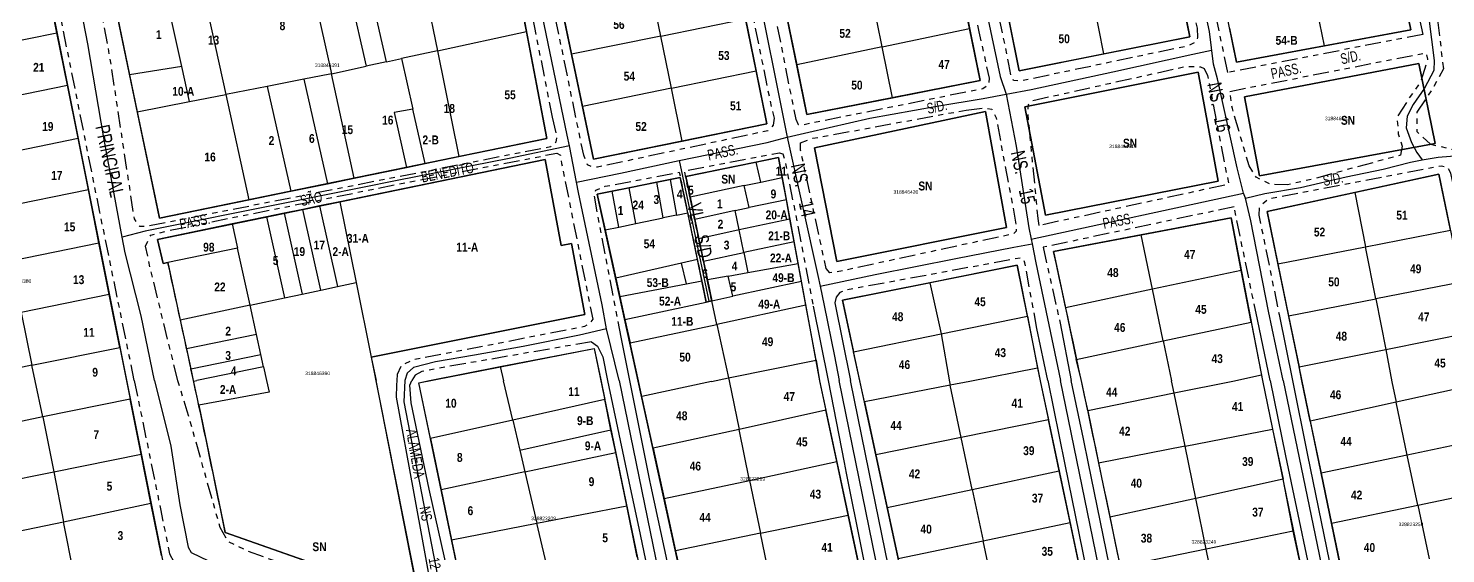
# Model space of a CAD drawing. Extents: x 205316 to 208372, y 4848714 to 4853250.
# Drawn here: x 206310.3 to 206710, y 4852518.7 to 4852666.8 of the extents above; entities that cross this region are included whole.
import ezdxf
from ezdxf.enums import TextEntityAlignment as Align

# ---------------------------------------------------------------- set-up
doc = ezdxf.new("R2010")
doc.units = 0
doc.header["$LTSCALE"] = 1.5
doc.header["$MEASUREMENT"] = 0
doc.linetypes.add('TRACO_25', pattern=[8, 3, -1, 1, -1, 1, -1])
for name, color, linetype in [('CD-MALHA-LOTES', 40, 'CONTINUOUS'), ('CD_TXT_QUADRA', 7, 'CONTINUOUS'), ('RU-QUADRAS', 6, 'CONTINUOUS'), ('SV-EIXO-RUA-N-PAV', 6, 'CONTINUOUS'), ('SV-EIXO-RUA-PAV', 20, 'CONTINUOUS'), ('SV-RUA-NAO-PAV-S-GUIA-C-GUIA', 7, 'CONTINUOUS'), ('SV-RUA-PAVIM-S-GUIA-C-GUIA', 7, 'CONTINUOUS'), ('SV-TXT-RUA-N-PAV-S-GUIA-C-GUIA', 7, 'CONTINUOUS'), ('SV-TXT-RUA-PAV-S-GUIA-C-GUIA', 7, 'CONTINUOUS'), ('Th_NmrPort', 7, 'CONTINUOUS')]:
    doc.layers.add(name, color=color, linetype=linetype)
doc.styles.add('3188-46-2D_TXT$0$Standard', font='arial.ttf')
doc.styles.add('ARIAL', font='arial.ttf')
doc.styles.add('ROMANS', font='arial.ttf', dxfattribs={"height": 0.2})
doc.styles.get("Standard").update_dxf_attribs({"font": 'swisscbo.ttf'})

msp = doc.modelspace()

# ---------------------------------------------------------------- linework, layer by layer
at = {"layer": 'CD-MALHA-LOTES', "linetype": 'Continuous'}
for p, q in [((206450.77, 4852665.94), (206444.75, 4852697.59)), ((206411.37, 4852657.37), (206403.96, 4852690.01)), ((206419.09, 4852692.82), (206425.67, 4852660.48)), ((206388.54, 4852687.15), (206395.79, 4852653.97)), ((206398.12, 4852688.93), (206405.57, 4852656.1)), ((206358.72, 4852681.61), (206366.03, 4852648.16)), ((206575.74, 4852666.8), (206572.73, 4852681.72)), ((206637.88, 4852664.44), (206634.4, 4852681.82)), ((206318.41, 4852665.58), (206315.53, 4852680.01)), ((206353.57, 4852656.01), (206348.36, 4852679.68)), ((206488.66, 4852664.65), (206485.66, 4852679.32)), ((206334.06, 4852677.03), (206338.9, 4852653.69)), ((206460.46, 4852674), (206463.49, 4852659.56)), ((206551.12, 4852661.61), (206548.14, 4852676.54)), ((206613.66, 4852659.59), (206610.77, 4852673.92)), ((206700.17, 4852666.37), (206698.2, 4852675.94)), ((206488.66, 4852664.65), (206512.59, 4852669.49)), ((206515.55, 4852654.85), (206512.59, 4852669.49)), ((206523.98, 4852671.45), (206527.03, 4852656.54)), ((206586.86, 4852669.29), (206589.76, 4852654.8)), ((206675.87, 4852661.85), (206673.9, 4852671.43)), ((206293.38, 4852660.47), (206318.41, 4852665.58)), ((206321.37, 4852650.77), (206318.41, 4852665.58)), ((206425.67, 4852660.48), (206450.77, 4852665.94)), ((206456.51, 4852635.74), (206450.77, 4852665.94)), ((206551.12, 4852661.61), (206575.74, 4852666.8)), ((206578.72, 4852652.08), (206575.74, 4852666.8)), ((206649.1, 4852666.82), (206651.05, 4852657.24)), ((206675.87, 4852661.85), (206700.17, 4852666.37)), ((206488.66, 4852664.65), (206463.49, 4852659.56)), ((206491.66, 4852649.93), (206488.66, 4852664.65)), ((206551.12, 4852661.61), (206527.03, 4852656.54)), ((206554, 4852647.21), (206551.12, 4852661.61)), ((206613.66, 4852659.59), (206637.88, 4852664.44)), ((206651.05, 4852657.24), (206675.87, 4852661.85)), ((206411.37, 4852657.37), (206405.57, 4852656.1)), ((206411.37, 4852657.37), (206415.53, 4852658.27)), ((206425.67, 4852660.48), (206415.53, 4852658.27)), ((206415.53, 4852658.27), (206418.76, 4852644.03)), ((206425.67, 4852660.48), (206431.74, 4852630.64)), ((206463.49, 4852659.56), (206466.59, 4852644.76)), ((206589.76, 4852654.8), (206613.66, 4852659.59)), ((206353.57, 4852656.01), (206338.9, 4852653.69)), ((206338.9, 4852653.69), (206341.06, 4852643.3)), ((206355.74, 4852646.16), (206353.57, 4852656.01)), ((206395.35, 4852653.88), (206387.98, 4852652.44)), ((206395.79, 4852653.97), (206395.35, 4852653.88)), ((206395.79, 4852653.97), (206405.57, 4852656.1)), ((206402.21, 4852624.55), (206395.79, 4852653.97)), ((206491.66, 4852649.93), (206515.55, 4852654.85)), ((206518.58, 4852639.85), (206515.55, 4852654.85)), ((206527.03, 4852656.54), (206529.9, 4852642.47)), ((206640.22, 4852654.41), (206591.31, 4852644.71)), ((206645.89, 4852623.67), (206640.22, 4852654.41)), ((206702.45, 4852656.86), (206653.28, 4852647.47)), ((206707.1, 4852634.36), (206702.45, 4852656.86)), ((206296.38, 4852645.66), (206321.37, 4852650.77)), ((206324.35, 4852635.79), (206321.37, 4852650.77)), ((206377.66, 4852650.43), (206366.03, 4852648.16)), ((206387.98, 4852652.44), (206377.66, 4852650.43)), ((206377.66, 4852650.43), (206384.37, 4852620.87)), ((206387.98, 4852652.44), (206394.66, 4852623)), ((206491.66, 4852649.93), (206466.59, 4852644.76)), ((206494.7, 4852635.01), (206491.66, 4852649.93)), ((206554, 4852647.21), (206578.72, 4852652.08)), ((206341.06, 4852643.3), (206355.74, 4852646.16)), ((206355.74, 4852646.16), (206366.03, 4852648.16)), ((206366.03, 4852648.16), (206372.52, 4852618.43)), ((206529.9, 4852642.47), (206554, 4852647.21)), ((206653.28, 4852647.47), (206657.52, 4852625.17)), ((206341.06, 4852643.3), (206347.3, 4852613.24)), ((206418.76, 4852644.03), (206413.46, 4852643.06)), ((206413.46, 4852643.06), (206416.97, 4852627.59)), ((206422.25, 4852628.68), (206418.76, 4852644.03)), ((206466.59, 4852644.76), (206469.7, 4852629.95)), ((206591.31, 4852644.71), (206597.21, 4852614.16)), ((206494.7, 4852635.01), (206518.58, 4852639.85)), ((206299.41, 4852630.7), (206324.35, 4852635.79)), ((206327.25, 4852621.29), (206324.35, 4852635.79)), ((206431.74, 4852630.64), (206456.51, 4852635.74)), ((206469.7, 4852629.95), (206494.7, 4852635.01)), ((206657.52, 4852625.17), (206707.1, 4852634.36)), ((206456.1, 4852629.86), (206398.16, 4852617.91)), ((206422.25, 4852628.68), (206431.74, 4852630.64)), ((206460.59, 4852605.6), (206456.1, 4852629.86)), ((206521.9, 4852630.36), (206515.61, 4852629.09)), ((206522.94, 4852624.73), (206521.9, 4852630.36)), ((206532, 4852633.11), (206538.33, 4852601.02)), ((206402.21, 4852624.55), (206416.97, 4852627.59)), ((206416.97, 4852627.59), (206422.25, 4852628.68)), ((206515.61, 4852629.09), (206495.72, 4852625.07)), ((206516.89, 4852623.44), (206515.61, 4852629.09)), ((206708.09, 4852625.68), (206684.37, 4852620.54)), ((206711.39, 4852609.85), (206708.09, 4852625.68)), ((206327.25, 4852621.29), (206302.34, 4852616.2)), ((206330.23, 4852606.34), (206327.25, 4852621.29)), ((206384.37, 4852620.87), (206394.66, 4852623)), ((206394.66, 4852623), (206402.21, 4852624.55)), ((206479.77, 4852621.84), (206474.98, 4852620.87)), ((206487.52, 4852623.41), (206479.77, 4852621.84)), ((206481.61, 4852611.73), (206479.77, 4852621.84)), ((206491.32, 4852624.18), (206487.52, 4852623.41)), ((206489.35, 4852613.33), (206487.52, 4852623.41)), ((206494.19, 4852624.76), (206491.32, 4852624.18)), ((206491.32, 4852624.18), (206493.15, 4852614.11)), ((206496.27, 4852614.76), (206494.19, 4852624.76)), ((206495.72, 4852625.07), (206496.95, 4852619.18)), ((206512.24, 4852622.45), (206496.95, 4852619.18)), ((206512.24, 4852622.45), (206516.89, 4852623.44)), ((206513.65, 4852616.24), (206512.24, 4852622.45)), ((206516.89, 4852623.44), (206522.94, 4852624.73)), ((206524.1, 4852618.47), (206522.94, 4852624.73)), ((206597.21, 4852614.16), (206645.89, 4852623.67)), ((206347.3, 4852613.24), (206372.52, 4852618.43)), ((206372.52, 4852618.43), (206384.37, 4852620.87)), ((206398.16, 4852617.91), (206392.42, 4852616.72)), ((206398.16, 4852617.91), (206402.77, 4852595.13)), ((206474.98, 4852620.87), (206470.78, 4852620.02)), ((206470.78, 4852620.02), (206472.99, 4852609.95)), ((206476.82, 4852610.74), (206474.98, 4852620.87)), ((206496.95, 4852619.18), (206498.25, 4852612.94)), ((206524.1, 4852618.47), (206513.65, 4852616.24)), ((206525.11, 4852612.99), (206524.1, 4852618.47)), ((206684.37, 4852620.54), (206659.66, 4852615.18)), ((206684.37, 4852620.54), (206687.41, 4852605.21)), ((206377.5, 4852613.65), (206367.85, 4852611.65)), ((206382.48, 4852614.67), (206377.5, 4852613.65)), ((206377.5, 4852613.65), (206382.56, 4852590.8)), ((206387.75, 4852615.76), (206382.48, 4852614.67)), ((206382.48, 4852614.67), (206387.54, 4852591.86)), ((206392.42, 4852616.72), (206387.75, 4852615.76)), ((206392.8, 4852592.99), (206387.75, 4852615.76)), ((206392.42, 4852616.72), (206397.47, 4852593.99)), ((206481.61, 4852611.73), (206489.35, 4852613.33)), ((206493.15, 4852614.11), (206489.35, 4852613.33)), ((206493.15, 4852614.11), (206496.27, 4852614.76)), ((206499.01, 4852601.57), (206496.27, 4852614.76)), ((206509.69, 4852615.39), (206498.25, 4852612.94)), ((206509.69, 4852615.39), (206513.65, 4852616.24)), ((206510.81, 4852609.94), (206509.69, 4852615.39)), ((206649.55, 4852613.4), (206624.13, 4852608.58)), ((206652.39, 4852598.56), (206649.55, 4852613.4)), ((206659.66, 4852615.18), (206662.7, 4852600.42)), ((206367.85, 4852611.65), (206346.74, 4852607.3)), ((206367.85, 4852611.65), (206369.34, 4852604.79)), ((206472.99, 4852609.95), (206476.82, 4852610.74)), ((206472.99, 4852609.95), (206475.97, 4852596.38)), ((206476.82, 4852610.74), (206481.61, 4852611.73)), ((206498.25, 4852612.94), (206499.39, 4852607.49)), ((206510.81, 4852609.94), (206499.39, 4852607.49)), ((206525.11, 4852612.99), (206510.81, 4852609.94)), ((206512.11, 4852603.56), (206510.81, 4852609.94)), ((206526.29, 4852606.59), (206525.11, 4852612.99)), ((206687.41, 4852605.21), (206711.39, 4852609.85)), ((206305.37, 4852601.26), (206330.23, 4852606.34)), ((206333.15, 4852591.7), (206330.23, 4852606.34)), ((206346.74, 4852607.3), (206348.31, 4852600.48)), ((206463.53, 4852606.11), (206460.59, 4852605.6)), ((206467.28, 4852586.07), (206463.53, 4852606.11)), ((206499.39, 4852607.49), (206500.72, 4852601.12)), ((206526.29, 4852606.59), (206512.11, 4852603.56)), ((206527.43, 4852600.47), (206526.29, 4852606.59)), ((206624.13, 4852608.58), (206599.44, 4852603.89)), ((206627.3, 4852593.21), (206624.13, 4852608.58)), ((206662.7, 4852600.42), (206687.41, 4852605.21)), ((206690.33, 4852590.53), (206687.41, 4852605.21)), ((206369.34, 4852604.79), (206349.66, 4852600.76)), ((206372.85, 4852588.71), (206369.34, 4852604.79)), ((206499.01, 4852601.57), (206494.49, 4852600.56)), ((206500.24, 4852595.62), (206499.01, 4852601.57)), ((206500.72, 4852601.12), (206512.11, 4852603.56)), ((206512.11, 4852603.56), (206513.26, 4852597.95)), ((206599.44, 4852603.89), (206602.77, 4852587.98)), ((206348.31, 4852600.48), (206349.66, 4852600.76)), ((206349.66, 4852600.76), (206353.18, 4852584.5)), ((206494.49, 4852600.56), (206475.97, 4852596.38)), ((206495.89, 4852594.78), (206494.49, 4852600.56)), ((206500.72, 4852601.12), (206501.81, 4852595.91)), ((206507.66, 4852596.95), (206513.26, 4852597.95)), ((206513.26, 4852597.95), (206527.43, 4852600.47)), ((206528.37, 4852595.39), (206527.43, 4852600.47)), ((206589.19, 4852599.98), (206564.56, 4852595.08)), ((206592.11, 4852585.67), (206589.19, 4852599.98)), ((206652.39, 4852598.56), (206627.3, 4852593.21)), ((206655.19, 4852583.95), (206652.39, 4852598.56)), ((206662.7, 4852600.42), (206665.72, 4852585.77)), ((206392.8, 4852592.99), (206397.47, 4852593.99)), ((206397.47, 4852593.99), (206402.77, 4852595.13)), ((206402.77, 4852595.13), (206407.05, 4852574.04)), ((206475.97, 4852596.38), (206477.12, 4852591.16)), ((206477.12, 4852591.16), (206495.89, 4852594.78)), ((206495.89, 4852594.78), (206500.24, 4852595.62)), ((206501.49, 4852589.6), (206500.24, 4852595.62)), ((206507.66, 4852596.95), (206501.81, 4852595.91)), ((206501.81, 4852595.91), (206503.06, 4852589.94)), ((206509.04, 4852591.23), (206507.66, 4852596.95)), ((206528.37, 4852595.39), (206509.04, 4852591.23)), ((206529.59, 4852588.75), (206528.37, 4852595.39)), ((206564.56, 4852595.08), (206539.92, 4852590.17)), ((206564.56, 4852595.08), (206567.72, 4852580.65)), ((206627.3, 4852593.21), (206602.77, 4852587.98)), ((206630.31, 4852578.65), (206627.3, 4852593.21)), ((206714.44, 4852595.2), (206690.33, 4852590.53)), ((206333.15, 4852591.7), (206308.33, 4852586.63)), ((206336.12, 4852576.83), (206333.15, 4852591.7)), ((206372.85, 4852588.71), (206382.56, 4852590.8)), ((206382.56, 4852590.8), (206387.54, 4852591.86)), ((206387.54, 4852591.86), (206392.8, 4852592.99)), ((206477.12, 4852591.16), (206478.55, 4852584.66)), ((206478.55, 4852584.66), (206501.49, 4852589.6)), ((206503.06, 4852589.94), (206501.49, 4852589.6)), ((206503.06, 4852589.94), (206509.04, 4852591.23)), ((206504.44, 4852583.33), (206503.06, 4852589.94)), ((206539.92, 4852590.17), (206543.06, 4852575.58)), ((206665.72, 4852585.77), (206690.33, 4852590.53)), ((206690.33, 4852590.53), (206693.17, 4852576.26)), ((206308.33, 4852586.63), (206311.35, 4852571.77)), ((206372.85, 4852588.71), (206353.18, 4852584.5)), ((206374.65, 4852580.47), (206372.85, 4852588.71)), ((206407.05, 4852574.04), (206467.28, 4852586.07)), ((206529.59, 4852588.75), (206504.44, 4852583.33)), ((206532.46, 4852573.27), (206529.59, 4852588.75)), ((206567.72, 4852580.65), (206592.11, 4852585.67)), ((206592.11, 4852585.67), (206594.95, 4852571.01)), ((206602.77, 4852587.98), (206605.81, 4852573.42)), ((206665.72, 4852585.77), (206668.69, 4852571.31)), ((206353.18, 4852584.5), (206354.93, 4852576.43)), ((206478.55, 4852584.66), (206480, 4852578.07)), ((206480, 4852578.07), (206504.44, 4852583.33)), ((206504.44, 4852583.33), (206507.75, 4852568.23)), ((206630.31, 4852578.65), (206655.19, 4852583.95)), ((206655.19, 4852583.95), (206658.06, 4852568.97)), ((206374.65, 4852580.47), (206354.93, 4852576.43)), ((206375.89, 4852574.8), (206374.65, 4852580.47)), ((206482.39, 4852567.44), (206480, 4852578.07)), ((206543.06, 4852575.58), (206567.72, 4852580.65)), ((206567.72, 4852580.65), (206570.08, 4852567.07)), ((206605.81, 4852573.42), (206630.31, 4852578.65)), ((206630.31, 4852578.65), (206632.72, 4852567.4)), ((206693.17, 4852576.26), (206717.37, 4852581.15)), ((206311.35, 4852571.77), (206336.12, 4852576.83)), ((206336.12, 4852576.83), (206337.91, 4852567.86)), ((206354.93, 4852576.43), (206356.18, 4852570.76)), ((206356.18, 4852570.76), (206375.89, 4852574.8)), ((206376.64, 4852571.36), (206375.89, 4852574.8)), ((206407.05, 4852574.04), (206408.37, 4852567.52)), ((206443.35, 4852571.4), (206469.86, 4852576.56)), ((206469.86, 4852576.56), (206471.73, 4852567.66)), ((206507.75, 4852568.23), (206532.46, 4852573.27)), ((206532.46, 4852573.27), (206533.42, 4852567.43)), ((206544.82, 4852567.4), (206543.06, 4852575.58)), ((206607.31, 4852567.38), (206605.81, 4852573.42)), ((206668.69, 4852571.31), (206693.17, 4852576.26)), ((206693.17, 4852576.26), (206694.86, 4852567.07)), ((206311.35, 4852571.77), (206286.92, 4852566.7)), ((206312.23, 4852567.4), (206311.35, 4852571.77)), ((206356.99, 4852567.14), (206356.18, 4852570.76)), ((206376.64, 4852571.36), (206357.89, 4852567.52)), ((206376.64, 4852571.36), (206377.48, 4852567.52)), ((206423.42, 4852567.52), (206443.35, 4852571.4)), ((206443.35, 4852571.4), (206444.35, 4852567.4)), ((206594.95, 4852571.01), (206575.81, 4852567.24)), ((206594.95, 4852571.01), (206595.67, 4852567.4)), ((206669.48, 4852567.41), (206668.69, 4852571.31)), ((206314.37, 4852557.2), (206312.23, 4852567.4)), ((206337.91, 4852567.86), (206339.03, 4852562.24)), ((206356.96, 4852567.3), (206357.89, 4852567.52)), ((206356.99, 4852567.14), (206356.96, 4852567.3)), ((206358.37, 4852560.52), (206356.99, 4852567.14)), ((206377.48, 4852567.52), (206378.28, 4852564.24)), ((206420.62, 4852505.38), (206408.37, 4852567.52)), ((206420.47, 4852566.87), (206423.42, 4852567.52)), ((206423.73, 4852551.15), (206420.47, 4852566.87)), ((206446.94, 4852556.32), (206444.35, 4852567.4)), ((206471.73, 4852567.66), (206472.88, 4852562.1)), ((206502.94, 4852567.24), (206507.75, 4852568.23)), ((206507.75, 4852568.23), (206507.93, 4852567.4)), ((206507.93, 4852567.4), (206510.76, 4852553.71)), ((206533.42, 4852567.43), (206535.2, 4852559.1)), ((206546.1, 4852561.48), (206544.82, 4852567.4)), ((206570.27, 4852566.17), (206546.1, 4852561.48)), ((206570.08, 4852567.07), (206570.27, 4852566.17)), ((206575.81, 4852567.24), (206570.27, 4852566.17)), ((206573.4, 4852551.43), (206570.27, 4852566.17)), ((206595.67, 4852567.4), (206597.99, 4852556.4)), ((206609.08, 4852558.92), (206607.31, 4852567.38)), ((206633.45, 4852563.88), (206632.72, 4852567.4)), ((206649.98, 4852567.24), (206633.45, 4852563.88)), ((206658.06, 4852568.97), (206649.98, 4852567.24)), ((206658.06, 4852568.97), (206658.34, 4852567.52)), ((206658.34, 4852567.52), (206661.16, 4852553.74)), ((206671.84, 4852556.04), (206669.48, 4852567.41)), ((206694.86, 4852567.07), (206696.06, 4852561.36)), ((206720.28, 4852566.67), (206696.06, 4852561.36)), ((206339.03, 4852562.24), (206314.37, 4852557.2)), ((206342.13, 4852546.75), (206339.03, 4852562.24)), ((206378.28, 4852564.24), (206358.37, 4852560.52)), ((206472.88, 4852562.1), (206446.94, 4852556.32)), ((206474.63, 4852553.62), (206472.88, 4852562.1)), ((206486.55, 4852548.38), (206483.36, 4852563)), ((206546.1, 4852561.48), (206549.32, 4852546.56)), ((206633.45, 4852563.88), (206609.08, 4852558.92)), ((206636.53, 4852548.93), (206633.45, 4852563.88)), ((206696.06, 4852561.36), (206671.84, 4852556.04)), ((206699.21, 4852546.45), (206696.06, 4852561.36)), ((206358.37, 4852560.52), (206365.85, 4852524.66)), ((206535.2, 4852559.1), (206510.76, 4852553.71)), ((206538.31, 4852544.6), (206535.2, 4852559.1)), ((206609.08, 4852558.92), (206612.15, 4852544.16)), ((206314.37, 4852557.2), (206289.81, 4852551.98)), ((206314.37, 4852557.2), (206317.51, 4852541.7)), ((206446.94, 4852556.32), (206423.73, 4852551.15)), ((206446.94, 4852556.32), (206448.93, 4852547.8)), ((206448.93, 4852547.8), (206474.63, 4852553.62)), ((206475.96, 4852547.18), (206474.63, 4852553.62)), ((206510.76, 4852553.71), (206486.55, 4852548.38)), ((206513.73, 4852539.33), (206510.76, 4852553.71)), ((206597.99, 4852556.4), (206573.4, 4852551.43)), ((206601.02, 4852542.06), (206597.99, 4852556.4)), ((206636.53, 4852548.93), (206661.16, 4852553.74)), ((206661.16, 4852553.74), (206664.17, 4852539.64)), ((206671.84, 4852556.04), (206674.88, 4852541.33)), ((206423.73, 4852551.15), (206426.74, 4852536.69)), ((206573.4, 4852551.43), (206549.32, 4852546.56)), ((206576.5, 4852536.79), (206573.4, 4852551.43)), ((206723.53, 4852551.57), (206699.21, 4852546.45)), ((206317.51, 4852541.7), (206342.13, 4852546.75)), ((206344.86, 4852532.86), (206342.13, 4852546.75)), ((206448.93, 4852547.8), (206450.35, 4852541.72)), ((206450.35, 4852541.72), (206475.96, 4852547.18)), ((206479.06, 4852532.18), (206475.96, 4852547.18)), ((206486.55, 4852548.38), (206489.65, 4852534.17)), ((206549.32, 4852546.56), (206552.55, 4852531.64)), ((206636.53, 4852548.93), (206612.15, 4852544.16)), ((206639.57, 4852534.23), (206636.53, 4852548.93)), ((206699.21, 4852546.45), (206674.88, 4852541.33)), ((206702.18, 4852532.32), (206699.21, 4852546.45)), ((206292.79, 4852536.81), (206317.51, 4852541.7)), ((206317.51, 4852541.7), (206320.28, 4852527.63)), ((206450.35, 4852541.72), (206426.74, 4852536.69)), ((206450.35, 4852541.72), (206453.74, 4852527.22)), ((206513.73, 4852539.33), (206538.31, 4852544.6)), ((206541.53, 4852529.55), (206538.31, 4852544.6)), ((206576.5, 4852536.79), (206601.02, 4852542.06)), ((206604.1, 4852527.43), (206601.02, 4852542.06)), ((206612.15, 4852544.16), (206615.34, 4852528.9)), ((206674.88, 4852541.33), (206677.8, 4852527.23)), ((206489.65, 4852534.17), (206513.73, 4852539.33)), ((206513.73, 4852539.33), (206516.81, 4852524.4)), ((206664.17, 4852539.64), (206639.57, 4852534.23)), ((206667.01, 4852525.01), (206664.17, 4852539.64)), ((206702.18, 4852532.32), (206726.57, 4852537.42)), ((206426.74, 4852536.69), (206429.68, 4852522.51)), ((206489.65, 4852534.17), (206492.87, 4852519.42)), ((206552.55, 4852531.64), (206576.5, 4852536.79)), ((206576.5, 4852536.79), (206579.58, 4852522.31)), ((206639.57, 4852534.23), (206615.34, 4852528.9)), ((206642.52, 4852519.91), (206639.57, 4852534.23)), ((206320.28, 4852527.63), (206344.86, 4852532.86)), ((206347.84, 4852518.12), (206344.86, 4852532.86)), ((206453.74, 4852527.22), (206479.06, 4852532.18)), ((206482.05, 4852517.7), (206479.06, 4852532.18)), ((206516.81, 4852524.4), (206541.53, 4852529.55)), ((206544.66, 4852514.9), (206541.53, 4852529.55)), ((206552.55, 4852531.64), (206555.65, 4852517.3)), ((206677.8, 4852527.23), (206702.18, 4852532.32)), ((206702.18, 4852532.32), (206705.38, 4852517.18)), ((206295.62, 4852522.55), (206320.28, 4852527.63)), ((206323.17, 4852512.98), (206320.28, 4852527.63)), ((206429.68, 4852522.51), (206453.74, 4852527.22)), ((206457.17, 4852512.53), (206453.74, 4852527.22)), ((206579.58, 4852522.31), (206604.1, 4852527.43)), ((206607.22, 4852512.66), (206604.1, 4852527.43)), ((206615.34, 4852528.9), (206618.26, 4852514.9)), ((206677.8, 4852527.23), (206680.98, 4852511.89)), ((206365.85, 4852524.66), (206420.62, 4852505.38)), ((206429.68, 4852522.51), (206432.81, 4852507.46)), ((206516.81, 4852524.4), (206492.87, 4852519.42)), ((206519.88, 4852509.56), (206516.81, 4852524.4)), ((206555.65, 4852517.3), (206579.58, 4852522.31)), ((206582.72, 4852507.5), (206579.58, 4852522.31)), ((206667.01, 4852525.01), (206642.52, 4852519.91)), ((206670.17, 4852510.36), (206667.01, 4852525.01)), ((206492.87, 4852519.42), (206496.14, 4852504.44)), ((206642.52, 4852519.91), (206618.26, 4852514.9)), ((206645.5, 4852505.48), (206642.52, 4852519.91))]:
    msp.add_line(p, q, dxfattribs=at)
at = {"layer": 'CD-MALHA-LOTES', "linetype": 'Continuous', "flags": 128}
for points in [[(206538.33, 4852601.02), (206586.18, 4852610.62), (206580.23, 4852643.32), (206532, 4852633.11)], [(206483.36, 4852563), (206482.39, 4852567.44)], [(206502.94, 4852567.24), (206483.36, 4852563)]]:
    msp.add_lwpolyline(points, dxfattribs=at)
at = {"layer": 'RU-QUADRAS', "linetype": 'Continuous'}
for points in [[(206613.2, 4852843.1), (206661.69, 4852853.09), (206700.17, 4852666.37), (206651.05, 4852657.24)], [(206554.17, 4852832.36), (206602.29, 4852842), (206637.88, 4852664.44), (206589.76, 4852654.8)], [(206493.71, 4852819.61), (206542.88, 4852829.41), (206578.72, 4852652.08), (206529.9, 4852642.47)], [(206432.72, 4852806.28), (206482.88, 4852816.53), (206518.58, 4852639.85), (206469.7, 4852629.95)], [(206256.6, 4852717.39), (206305.97, 4852727.93), (206352.83, 4852493.28), (206354.74, 4852483.07), (206360.38, 4852455.44), (206310.31, 4852450.65), (206303.7, 4852483.56), (206295.62, 4852522.55), (206286.72, 4852567.7)], [(206334.06, 4852677.03), (206444.75, 4852697.59), (206456.51, 4852635.74), (206347.3, 4852613.24)], [(206591.31, 4852644.71), (206640.22, 4852654.41), (206645.89, 4852623.67), (206597.21, 4852614.16)], [(206653.28, 4852647.47), (206702.45, 4852656.86), (206707.1, 4852634.36), (206657.52, 4852625.17)], [(206532, 4852633.11), (206580.23, 4852643.32), (206586.18, 4852610.62), (206538.33, 4852601.02)], [(206470.78, 4852620.02), (206494.19, 4852624.76), (206501.49, 4852589.6), (206503.05, 4852589.94), (206495.72, 4852625.07), (206521.9, 4852630.36), (206533.42, 4852567.43), (206557.45, 4852455.15), (206502.62, 4852474.74)], [(206659.66, 4852615.18), (206708.09, 4852625.68), (206720.12, 4852567.4), (206745.7, 4852448.51), (206696.2, 4852438.43)], [(206539.92, 4852590.17), (206589.19, 4852599.98), (206595.67, 4852567.4), (206624.25, 4852431.9), (206569.41, 4852450.17), (206558.75, 4852502.95)], [(206420.47, 4852566.87), (206469.86, 4852576.56), (206489.98, 4852479.32), (206434.7, 4852498.34)]]:
    msp.add_lwpolyline(points, close=True, dxfattribs=at)
for points in [[(206346.74, 4852607.3), (206456.1, 4852629.86), (206460.59, 4852605.6), (206463.53, 4852606.11), (206467.28, 4852586.07), (206407.05, 4852574.04), (206420.62, 4852505.38), (206365.85, 4852524.66, 0.004522), (206349.66, 4852600.76), (206348.31, 4852600.48)], [(206599.44, 4852603.89), (206649.55, 4852613.4), (206658.34, 4852567.52), (206685.42, 4852435.94), (206636.04, 4852425.93), (206624.37, 4852485.59, 0.003337)]]:
    msp.add_lwpolyline(points, format="xyb", close=True, dxfattribs=at)
at = {"layer": 'SV-EIXO-RUA-N-PAV'}
for p, q in [((206327.13, 4852662.43), (206324.28, 4852677.14)), ((206331.65, 4852635.97), (206327.13, 4852662.43)), ((206336.81, 4852607.94), (206331.65, 4852635.97)), ((206337.64, 4852603.46), (206336.81, 4852607.94)), ((206342.13, 4852585.75), (206337.64, 4852603.46)), ((206345.93, 4852567.52), (206342.13, 4852585.75))]:
    msp.add_line(p, q, dxfattribs=at)
at = {"layer": 'SV-EIXO-RUA-N-PAV', "flags": 128}
for points in [[(206497.32, 4853078.96), (206504.54, 4853040.11), (206516.22, 4852986.14), (206526.2, 4852934.74), (206535.48, 4852889.7), (206541.67, 4852858.93), (206545.66, 4852839.26), (206548.29, 4852830.09), (206555.39, 4852795.53), (206562.92, 4852757.63), (206571.18, 4852717.27), (206579.3, 4852677.32), (206584.39, 4852653.24), (206586.05, 4852648.25), (206588.92, 4852633.62), (206592.46, 4852610.57), (206593.14, 4852607.31), (206593.39, 4852606.03), (206594.48, 4852600.69), (206601.39, 4852567.51)], [(206434.47, 4853076.55), (206446.53, 4853020.27), (206463.82, 4852937.06), (206473.47, 4852889.82), (206486.07, 4852827.37), (206488.39, 4852814.13), (206499.47, 4852761.48), (206506.4, 4852726.15), (206514.99, 4852682.64), (206524.36, 4852636.11), (206533, 4852597.15), (206533.61, 4852594.1), (206534.71, 4852588.62), (206537.64, 4852574.4), (206538.99, 4852567.51)], [(206664.24, 4852567.51), (206660.06, 4852587.04), (206655.07, 4852612.53), (206653.56, 4852618.91), (206653.01, 4852620.33), (206651.19, 4852627.5), (206645.65, 4852652.58), (206644.54, 4852656.73), (206643.43, 4852665.88), (206639, 4852686.38), (206635.67, 4852704.12), (206632.35, 4852723.65), (206625.7, 4852752.2), (206620.71, 4852780.46), (206615.72, 4852801.24), (206609.9, 4852828.82), (206607.41, 4852843.78), (206606.01, 4852851.19), (206603.79, 4852862.55), (206597.02, 4852897.95), (206590.14, 4852930.61), (206582.92, 4852963.79)], [(206666.25, 4852863.42), (206670.9, 4852839.36), (206675.92, 4852812.29), (206680.8, 4852790.17), (206685.82, 4852764.22), (206690.31, 4852743.62), (206694.8, 4852720.71), (206698.23, 4852704.34), (206702.72, 4852682.22), (206705.23, 4852669.54), (206706.82, 4852657.72), (206706.69, 4852654.95), (206704.04, 4852649.93), (206700.88, 4852645.31), (206699.16, 4852642.01), (206698.89, 4852638.71), (206700.35, 4852634.61), (206701.93, 4852631.78), (206703.4, 4852629.71)], [(206476.97, 4852567.51), (206473.39, 4852582.06), (206472.12, 4852588.84), (206465.5, 4852620.55), (206464.94, 4852623.45), (206462.9, 4852633.63), (206462.27, 4852636.71), (206456.35, 4852665.25), (206449.35, 4852699.59), (206447.77, 4852707.06), (206447.19, 4852709.82), (206438.64, 4852754.94), (206437.5, 4852760.18), (206435.59, 4852768.88), (206426.54, 4852815.4)], [(206464.94, 4852623.45), (206477.3, 4852625.97), (206493.89, 4852629.55), (206518.68, 4852634.64), (206524.36, 4852636.11), (206530.42, 4852637.56), (206547.64, 4852641.52), (206566.53, 4852644.82), (206579.64, 4852647.04), (206586.05, 4852648.25), (206593.14, 4852649.58), (206616.13, 4852654.52), (206638.72, 4852659.5), (206643.98, 4852660.61)], [(206653.56, 4852618.91), (206659, 4852620.27), (206669.12, 4852621.93), (206681.96, 4852624.95), (206692.38, 4852627.07), (206700.08, 4852629.03), (206703.4, 4852629.71), (206707.91, 4852630.44), (206713.72, 4852630.95), (206728.48, 4852631.75), (206741.71, 4852634.78), (206759.82, 4852638.65), (206774.58, 4852642.58)], [(206462.9, 4852633.63), (206445.88, 4852630.1), (206414.34, 4852623.92), (206383.64, 4852617.72), (206343.24, 4852609.64), (206336.81, 4852607.94)], [(206493.89, 4852629.55), (206496.41, 4852617.59), (206502.24, 4852589.85)], [(206593.14, 4852607.31), (206653.01, 4852620.33)], [(206533.61, 4852594.1), (206549.16, 4852597.38), (206571.93, 4852601.9), (206588.24, 4852605.14), (206593.39, 4852606.03)], [(206473.39, 4852582.06), (206465.72, 4852580.24), (206449.86, 4852577.08), (206436.15, 4852574.63), (206425.11, 4852572.75), (206418.92, 4852571.13), (206417.14, 4852569.52), (206416.54, 4852567.52)], [(206345.93, 4852567.52), (206350.49, 4852549), (206353.06, 4852532.4), (206355.43, 4852520.48), (206356.22, 4852519.01), (206361.14, 4852516.66), (206369.21, 4852513.7), (206375.67, 4852511.42), (206423.88, 4852494.29), (206429.56, 4852492.47), (206457.49, 4852483.53), (206462.93, 4852481.5), (206497.38, 4852468.74), (206548.13, 4852449.76), (206565.25, 4852443.44), (206631.92, 4852418.44), (206636.05, 4852417.13), (206692.79, 4852428.56), (206752.62, 4852440.76), (206812.74, 4852452.67), (206871.53, 4852464.87), (206931.95, 4852476.48), (206955.59, 4852480.65)]]:
    msp.add_lwpolyline(points, dxfattribs=at)
at = {"layer": 'SV-EIXO-RUA-PAV', "flags": 128}
for points in [[(206416.54, 4852567.52), (206416.23, 4852561.43), (206429.56, 4852492.47)], [(206476.97, 4852567.51), (206495.15, 4852478.44), (206497.38, 4852468.74), (206501.6, 4852453.49), (206555.15, 4852187.43), (206559.08, 4852173.83), (206562.44, 4852173.27), (206615.71, 4852184.2), (206617.11, 4852186.73), (206617.11, 4852190.37), (206568.33, 4852430.92), (206565.25, 4852443.44), (206561.6, 4852456.43), (206538.99, 4852567.51)], [(206664.24, 4852567.51), (206690.71, 4852439.33), (206736.13, 4852215.74), (206737.25, 4852210.42), (206736.13, 4852206.77), (206684.82, 4852196.12), (206680.33, 4852196.12), (206677.81, 4852197.8), (206636.04, 4852400.78), (206631.92, 4852418.44), (206601.39, 4852567.51)]]:
    msp.add_lwpolyline(points, dxfattribs=at)
at = {"layer": 'SV-RUA-NAO-PAV-S-GUIA-C-GUIA', "linetype": 'TRACO_25', "flags": 128}
for points in [[(206671.49, 4852857.12), (206670.55, 4852855.87), (206670.52, 4852852.24), (206683.13, 4852792.35), (206691.67, 4852751.71), (206698.62, 4852716.96), (206707.61, 4852670.08), (206709.38, 4852655.4), (206706.54, 4852650.11), (206701.9, 4852643.18), (206701.91, 4852637.67), (206705.76, 4852634.12), (206712.14, 4852632.66), (206721.21, 4852632.49), (206734.47, 4852635.02), (206770.69, 4852643.23), (206770.91, 4852645.95)], [(206662.43, 4852855.29), (206664.76, 4852855.01), (206666.61, 4852852.07), (206676.06, 4852797.95), (206688.05, 4852738.5), (206699.56, 4852684.86), (206703.55, 4852665.12)], [(206648.55, 4852654.36), (206638.97, 4852701.11), (206634.13, 4852727.06), (206618.21, 4852805.76), (206615.13, 4852818.16), (206610.62, 4852841.5), (206610.63, 4852843.38), (206610.9, 4852844.67), (206612.38, 4852845.24)], [(206602.27, 4852843.21), (206603.86, 4852842.99), (206604.84, 4852841.34), (206627.39, 4852730.1), (206639.9, 4852666.83), (206640.08, 4852664.27), (206639.58, 4852662.98), (206637.29, 4852661.84), (206590.37, 4852651.99), (206588.17, 4852652.1), (206587.44, 4852653.42), (206586.87, 4852656.68), (206568.26, 4852747.1), (206550.85, 4852832.98)], [(206543.5, 4852831.31), (206545.28, 4852830.37), (206545.93, 4852828.36), (206578.41, 4852665.8), (206581.25, 4852652.79), (206581.14, 4852650.87), (206579.47, 4852649.77), (206528.8, 4852639.58), (206527.55, 4852639.62), (206526.82, 4852641.11), (206504.05, 4852756.24), (206490.66, 4852819.17), (206491.48, 4852820.76)], [(206483.42, 4852819.17), (206484.34, 4852818.65), (206484.97, 4852816.81), (206519.84, 4852644.61), (206520.61, 4852641.49), (206520.38, 4852639.47), (206518.83, 4852637.91), (206470.88, 4852627.68), (206469.33, 4852627.73), (206467.99, 4852628.3), (206466.95, 4852631), (206431.21, 4852804.89), (206431.12, 4852807.07), (206431.16, 4852808.81)], [(206340.2, 4852567.52), (206330.49, 4852615), (206316.63, 4852684.03), (206308.28, 4852728.47)], [(206703.55, 4852665.12), (206648.55, 4852654.36)], [(206352.46, 4852567.52), (206344.67, 4852599.32), (206343.39, 4852605.4), (206344.86, 4852608.51), (206349.47, 4852609.71), (206417.98, 4852623.54), (206459.4, 4852631.62), (206460.39, 4852631.08), (206460.71, 4852628.67), (206469.49, 4852584.83), (206468.88, 4852583.86), (206467.18, 4852582.68), (206419.35, 4852573.4), (206415.53, 4852571.81), (206414.32, 4852569.15), (206414.22, 4852567.52)], [(206477.52, 4852579.68), (206469.9, 4852619.68), (206470.35, 4852621.2), (206473, 4852622.26), (206493.89, 4852626.24), (206501.49, 4852589.6), (206503.05, 4852589.94), (206495.34, 4852626.63), (206520.12, 4852631.35), (206522.08, 4852631.67), (206523.06, 4852631.46), (206523.66, 4852629.77), (206531.69, 4852588.49)], [(206714.66, 4852611.17), (206711.46, 4852625.99), (206710.61, 4852627.53), (206708.86, 4852627.96), (206660.18, 4852618.71), (206658.43, 4852617.24), (206657.39, 4852616.18), (206657.35, 4852614.1), (206663.05, 4852586.06)], [(206650.35, 4852616.47), (206596.51, 4852605.05)], [(206656.91, 4852584.66), (206650.35, 4852616.47)], [(206594.75, 4852582.11), (206591.38, 4852600.68), (206591.07, 4852601.69), (206590, 4852602.03), (206540.82, 4852592.97), (206539.21, 4852592.3), (206538.16, 4852591.01)], [(206596.51, 4852605.05), (206601.28, 4852583.68)], [(206469.14, 4852578.42), (206429.19, 4852571.49), (206421.27, 4852569.99), (206419.4, 4852569), (206418.47, 4852567.52)], [(206340.2, 4852567.52), (206347.08, 4852533.85), (206347.6, 4852531.3), (206350.13, 4852518.59), (206352.17, 4852514.77), (206358.98, 4852511.53), (206367.32, 4852508.46), (206373.81, 4852506.17), (206422.1, 4852489.02), (206455.52, 4852478.32), (206457.8, 4852477.33), (206459.79, 4852475.55), (206459.39, 4852474.02), (206459.37, 4852472.32), (206453.79, 4852438), (206435.29, 4852300.48), (206421.04, 4852188.51), (206411.35, 4852114.86), (206406.91, 4852077.58), (206402.31, 4852039.14), (206396.74, 4852001.83), (206396.62, 4851994.63), (206396.59, 4851991.96), (206395.1, 4851988.95)], [(206421.66, 4852501.05), (206372.11, 4852519.43), (206366.69, 4852522), (206364.42, 4852526.04), (206362.05, 4852534.44), (206355.16, 4852558.8), (206352.46, 4852567.52)]]:
    msp.add_lwpolyline(points, dxfattribs=at)
for points in [[(206458.06, 4852641.76), (206459.33, 4852636.21), (206459.13, 4852634.68), (206457.55, 4852633.38), (206343.8, 4852610.95), (206341.75, 4852610.91), (206340.25, 4852613.04), (206333.37, 4852658.53), (206329.87, 4852677.25), (206330.6, 4852679.62), (206333.07, 4852680.5), (206379.81, 4852688.95), (206432.94, 4852699.15), (206445.34, 4852702.18), (206446.51, 4852700.26)], [(206649.14, 4852649.04), (206704.49, 4852659.92), (206704.92, 4852658.1), (206703.04, 4852651.92), (206699.42, 4852646.67), (206696.29, 4852641.81), (206696.66, 4852637.03), (206697.76, 4852633.58), (206697.32, 4852631.05), (206672.54, 4852624.32), (206665.43, 4852622.66), (206660.82, 4852622.76), (206656.6, 4852624.81), (206654.62, 4852628.02), (206649.87, 4852644.18)], [(206595.41, 4852611.2), (206595.08, 4852613.17), (206592.17, 4852643.45), (206592.42, 4852645.35), (206593.42, 4852646.43), (206636.19, 4852655.95), (206638.4, 4852656.06), (206640.9, 4852655.97), (206641.94, 4852655.45), (206642.89, 4852653.48), (206648.81, 4852622.84)], [(206574.82, 4852643.76), (206580.01, 4852644.35), (206582.06, 4852644.04), (206583.25, 4852641.59), (206588.92, 4852611.22), (206588.94, 4852609.59), (206588.15, 4852608.85), (206538.15, 4852598.05), (206536.34, 4852597.88), (206535.33, 4852599.07), (206528.08, 4852632.48), (206528.09, 4852634.53), (206531.59, 4852635.8)]]:
    msp.add_lwpolyline(points, close=True, dxfattribs=at)
at = {"layer": 'SV-RUA-PAVIM-S-GUIA-C-GUIA', "flags": 128}
for points in [[(206538.16, 4852591.01), (206537.76, 4852589.37), (206542.21, 4852567.52)], [(206531.69, 4852588.49), (206535.87, 4852567.52)], [(206663.05, 4852586.06), (206666.81, 4852567.51)], [(206597.82, 4852567.52), (206594.75, 4852582.11)], [(206601.28, 4852583.68), (206604.45, 4852567.52)], [(206660.49, 4852567.52), (206656.91, 4852584.66)], [(206469.14, 4852578.42), (206470.85, 4852577.16), (206472.3, 4852574.16), (206473.69, 4852567.52)], [(206479.98, 4852567.52), (206477.52, 4852579.68)], [(206414.22, 4852567.52), (206414.13, 4852566.17), (206414.07, 4852562.77), (206418.83, 4852536.65), (206425.21, 4852501.58), (206424.84, 4852500.43), (206421.66, 4852501.05)], [(206433.75, 4852496.12), (206432.88, 4852496.98), (206432.03, 4852498.39), (206423.37, 4852536.82), (206418.28, 4852561.17), (206417.93, 4852566.19), (206418.47, 4852567.52)], [(206473.69, 4852567.52), (206479.68, 4852539.02), (206482.82, 4852524.1), (206490.16, 4852488.82), (206490.75, 4852481.47)], [(206500.45, 4852473.05), (206499.5, 4852474.81), (206485.89, 4852537.95), (206485.63, 4852539.25), (206479.98, 4852567.52)], [(206535.87, 4852567.52), (206540.41, 4852544.34), (206541, 4852541.4), (206558.38, 4852454.81)], [(206567.52, 4852450.14), (206566.61, 4852451.25), (206565.19, 4852454.65), (206547.47, 4852541.65), (206542.21, 4852567.52)], [(206597.82, 4852567.52), (206602.65, 4852543.8), (206609.6, 4852509.7), (206623.35, 4852447.7), (206627.53, 4852430.82)], [(206636.4, 4852424.06), (206635.12, 4852424.05), (206634.07, 4852425.59), (206628.64, 4852449.2), (206615.96, 4852511.5), (206609.32, 4852544.06), (206607.88, 4852551.08), (206604.45, 4852567.52)], [(206660.49, 4852567.52), (206664.85, 4852546.22), (206674.53, 4852500.21), (206688.49, 4852435.29)], [(206666.81, 4852567.51), (206671.09, 4852546.47), (206677.15, 4852516.66), (206686.87, 4852470.27), (206694.25, 4852438.16)]]:
    msp.add_lwpolyline(points, dxfattribs=at)

# ---------------------------------------------------------------- texts
at = {"layer": 'CD_TXT_QUADRA', "color": 7, "linetype": 'Continuous', "style": 'ROMANS'}
for s, p in [('318846391', (206394.63, 4852656.41)), ('318846441', (206679.47, 4852641.4)), ('318846431', (206618.63, 4852633.53)), ('318846420', (206557.8, 4852620.65)), ('318846380', (206307.67, 4852595.53)), ('318846390', (206391.91, 4852569.51)), ('328823219', (206514.59, 4852539.74)), ('328823209', (206455.63, 4852528.6)), ('328823259', (206700.24, 4852526.92)), ('328823249', (206641.85, 4852521.98))]:
    msp.add_text(s, height=1, dxfattribs=at).set_placement(p, align=Align.MIDDLE)
at = {"layer": 'SV-TXT-RUA-N-PAV-S-GUIA-C-GUIA', "width": 0.7}
for s, height, rotation, style, p in [('ALAMEDA                                                                                                                                      NS.    15', 4, 282, 'ARIAL', (206553.18, 4852792.54)), ('ALAMEDA                                                                                                             NS.   16', 4, 281, 'ARIAL', (206616.62, 4852785.74)), (' ALAMEDA                                                                                                                             NS.    14', 4, 282, 'ARIAL', (206492.96, 4852780.41)), ('2ª                                                 RUA                                                       PRINCIPAL', 4, 282, 'ARIAL', (206303.25, 4852761.26)), ('PASS.              S/D.', 3, 12, 'ARIAL', (206661.09, 4852652.47)), ('PASS.                                                                   S/D.', 3, 12, 'ARIAL', (206502.21, 4852629.51)), ('PASS.                                SÃO                                   BENEDITO', 3, 11, 'ARIAL', (206353.29, 4852610.05)), ('PASS.                                                                   S/D.', 3, 11, 'ARIAL', (206613.65, 4852610.24)), ('VL.   S/D', 4, 282, '3188-46-2D_TXT$0$Standard', (206496.13, 4852617.05))]:
    msp.add_text(s, height=height, rotation=rotation, dxfattribs=dict(at, style=style)).set_placement(p)
at = {"layer": 'SV-TXT-RUA-PAV-S-GUIA-C-GUIA', "style": 'ARIAL', "width": 0.7}
msp.add_text('ALAMEDA          NS             12', height=3, rotation=280, dxfattribs=at).set_placement((206416.78, 4852553.54))
at = {"layer": 'Th_NmrPort', "color": 1}
for s, p in [('56', (206475.29, 4852667.89)), ('1', (206346.31, 4852665.03)), ('8', (206381.19, 4852667.54)), ('52', (206539.06, 4852665.39)), ('50', (206600.84, 4852663.88)), ('13', (206360.96, 4852663.49)), ('54-B', (206662.05, 4852663.42)), ('53', (206504.88, 4852659.14)), ('47', (206566.99, 4852656.64)), ('21', (206311.68, 4852655.81)), ('54', (206478.21, 4852653.31)), ('10-A', (206350.93, 4852649.04)), ('55', (206444.6, 4852648.07)), ('50', (206542.4, 4852650.81)), ('18', (206427.45, 4852644.22)), ('51', (206508.22, 4852644.97)), ('16', (206410.1, 4852640.94)), ('SN', (206680.48, 4852640.87)), ('19', (206314.22, 4852639.12)), ('15', (206398.73, 4852638.24)), ('52', (206481.54, 4852639.13)), ('2', (206378.11, 4852635.16)), ('6', (206389.48, 4852635.74)), ('2-B', (206421.48, 4852635.35)), ('SN', (206619.02, 4852634.43)), ('16', (206359.99, 4852630.53)), ('17', (206316.76, 4852625.33)), ('SN', (206505.75, 4852624.27)), ('11', (206521.04, 4852626.53)), ('4', (206493.24, 4852620.1)), ('5', (206496.37, 4852621.15)), ('9', (206519.65, 4852620.1)), ('SN', (206561.32, 4852622.35)), ('24', (206480.72, 4852616.98)), ('3', (206486.63, 4852618.54)), ('1', (206504.53, 4852617.33)), ('1', (206476.55, 4852615.42)), ('20-A', (206518.26, 4852614.2)), ('51', (206696.1, 4852614.11)), ('15', (206320.39, 4852610.81)), ('2', (206504.71, 4852611.6)), ('21-B', (206518.96, 4852608.3)), ('52', (206672.86, 4852609.36)), ('98', (206359.64, 4852605.09)), ('17', (206390.8, 4852605.71)), ('31-A', (206400.15, 4852607.58)), ('11-A', (206431, 4852605.09)), ('54', (206483.85, 4852606.04)), ('3', (206506.44, 4852605.69)), ('5', (206379.27, 4852601.35)), ('19', (206385.19, 4852603.84)), ('2-A', (206396.1, 4852603.84)), ('22-A', (206519.48, 4852602.04)), ('47', (206636.25, 4852603.04)), ('13', (206322.93, 4852595.93)), ('6', (206500.36, 4852597.7)), ('4', (206508.7, 4852599.79)), ('49-B', (206520.17, 4852596.49)), ('48', (206614.59, 4852597.93)), ('49', (206699.97, 4852598.98)), ('22', (206362.76, 4852593.87)), ('53-B', (206484.72, 4852595.1)), ('5', (206508.36, 4852593.88)), ('50', (206676.91, 4852595.29)), ('52-A', (206488.2, 4852589.89)), ('49-A', (206516.18, 4852589.02)), ('45', (206577.14, 4852589.71)), ('11-B', (206491.67, 4852584.16)), ('48', (206553.9, 4852585.48)), ('45', (206639.42, 4852587.56)), ('47', (206702.26, 4852585.44)), ('11', (206325.83, 4852581.06)), ('2', (206365.87, 4852581.41)), ('46', (206616.53, 4852582.46)), ('48', (206679.02, 4852579.99)), ('49', (206517.22, 4852578.43)), ('3', (206365.87, 4852574.55)), ('50', (206493.93, 4852574.09)), ('46', (206555.81, 4852571.97)), ('43', (206582.85, 4852575.35)), ('43', (206643.99, 4852573.66)), ('45', (206706.84, 4852572.42)), ('9', (206328.37, 4852569.81)), ('4', (206367.43, 4852570.19)), ('2-A', (206364.35, 4852564.95)), ('11', (206462.62, 4852564.35)), ('44', (206614.26, 4852564.21)), ('10', (206427.92, 4852561.07)), ('47', (206523.33, 4852562.98)), ('41', (206587.6, 4852561.07)), ('41', (206649.76, 4852560.13)), ('46', (206677.39, 4852563.48)), ('9-B', (206465.07, 4852556.16)), ('48', (206493.01, 4852557.55)), ('7', (206328.68, 4852552.21)), ('44', (206553.45, 4852554.8)), ('42', (206617.93, 4852553.2)), ('9-A', (206467.26, 4852549.06)), ('45', (206526.88, 4852550.18)), ('44', (206680.36, 4852550.32)), ('8', (206431.2, 4852545.79)), ('39', (206590.88, 4852547.7)), ('39', (206652.62, 4852544.64)), ('46', (206496.83, 4852543.36)), ('42', (206558.64, 4852541.15)), ('5', (206332.4, 4852537.67)), ('9', (206468.35, 4852538.96)), ('40', (206621.2, 4852538.53)), ('43', (206530.71, 4852535.44)), ('37', (206593.34, 4852534.32)), ('42', (206683.32, 4852535.19)), ('6', (206434.2, 4852530.77)), ('44', (206499.57, 4852528.89)), ('37', (206655.47, 4852530.37)), ('40', (206561.92, 4852525.59)), ('3', (206335.49, 4852523.76)), ('SN', (206390.44, 4852520.61)), ('5', (206472.18, 4852523.13)), ('41', (206533.99, 4852520.43)), ('38', (206624.06, 4852523.03)), ('40', (206686.94, 4852520.39)), ('35', (206596.07, 4852519.31))]:
    msp.add_text(s, height=2.5, dxfattribs=at).set_placement(p, align=Align.MIDDLE_LEFT)

doc.saveas('drawing.dxf')
